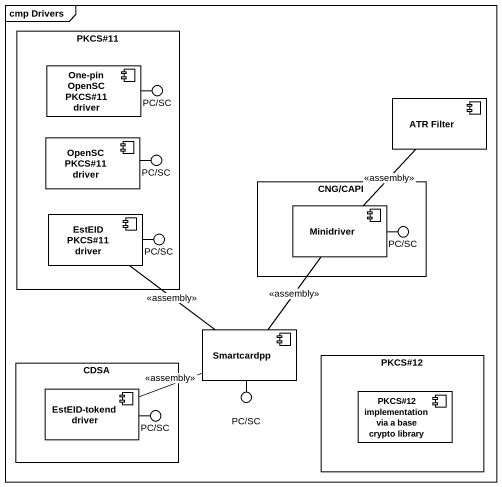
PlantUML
@startuml
mainframe cmp Drivers
rectangle "PKCS#11" as PKCS_11 {
  component "One-pin OpenSC PKCS#11 driver" as One_pin_OpenSC_PKCS_11 #FFFFFF
  component "OpenSC PKCS#11 driver" as OpenSC_PKCS_11_driver #FFFFFF
  component "EstEID PKCS#11 driver" as EstEID_PKCS_11_driver #FFFFFF
}
() "PC/SC" as PC_SC
component "ATR Filter" as ATR_Filter #FFFFFF
() "PC/SC" as PC_SC_2
rectangle "CNG/CAPI" as CNG_CAPI {
  component Minidriver #FFFFFF
}
() "PC/SC" as PC_SC_3
() "PC/SC" as PC_SC_4
component Smartcardpp #FFFFFF
rectangle CDSA {
  component "EstEID-tokend driver" as EstEID_tokend_driver #FFFFFF
}
rectangle "PKCS#12" as PKCS_12 {
  component "PKCS#12 implementation via a base crypto library" as PKCS_12_implementation_via #FFFFFF
}
() "PC/SC" as PC_SC_5
() "PC/SC" as PC_SC_6
One_pin_OpenSC_PKCS_11 -right- PC_SC
OpenSC_PKCS_11_driver -right- PC_SC_2
EstEID_PKCS_11_driver -right- PC_SC_3
Minidriver -right- PC_SC_4
EstEID_tokend_driver -right- PC_SC_5
Smartcardpp -- PC_SC_6
EstEID_PKCS_11_driver -- Smartcardpp : <<assembly>>
Minidriver -up- ATR_Filter : <<assembly>>
Minidriver -- Smartcardpp : <<assembly>>
EstEID_tokend_driver -right- Smartcardpp : <<assembly>>
@enduml
